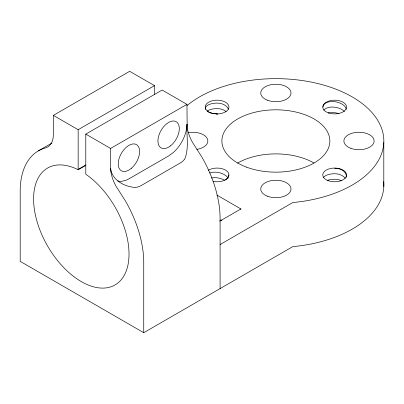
<?xml version="1.0" encoding="UTF-8"?>
<svg xmlns="http://www.w3.org/2000/svg" width="404" height="404" viewBox="0 0 404 404"><rect width="100%" height="100%" fill="white"/><g stroke="black" fill="none" stroke-linecap="round" stroke-linejoin="round"><path stroke-width="0.61" d="M220.089 288.613L220.089 218.089A88.304 50.98 60 0 0 201.924 157.156L194.652 145.723A27.113 15.655 60 0 1 187.173 127.078L186.946 104.363L162.13 90.042L85.789 134.118L85.789 174.27L87.203 175.24A67.478 38.961 60 0 1 121.094 279.891A67.478 38.961 60 0 1 40.021 230.3A67.478 38.961 60 0 1 78.23 169.751L85.86 165.342M184.734 159.04C189.249 148.086 186.34 135.81 186.991 124.23L186.789 127.053A25.912 14.958 -60 0 1 175.634 150.278L173.367 152.48L168.625 155.934L128.921 178.856L126.533 180.058L121.912 181.295A25.912 14.958 -60 0 1 117.771 180.926M240.728 209.252L240.905 208.954L216.887 195.087M184.557 159.267L182.81 161.186L180.558 162.827L140.86 185.749L138.33 186.87L135.845 187.39M383.664 181.573A107.969 62.332 0 0 1 293.461 246.561L292.769 246.627L143.743 332.694L20.2 261.368L20.2 190.839A88.269 50.96 60 0 1 45.632 147.844A27.113 15.655 60 0 0 53.343 134.562L53.343 115.387L129.689 71.306L154.5 85.633L154.5 94.45M38.304 150.909L51.939 143.041M53.343 115.387L78.154 129.709L154.5 85.633M85.789 134.118L110.6 148.445L186.946 104.363M78.23 169.751L78.154 169.382L85.789 164.973M219.751 221.165L240.905 208.954M220.089 244.536L292.769 202.55L293.461 202.485A107.969 62.332 0 0 0 367.049 107.6A107.969 62.332 0 0 0 187.017 105.57M221.932 220.18L220.008 220.205M135.552 187.436C124.594 187.047 110.842 179.603 110.6 167.261L110.6 148.445M383.8 142.531L383.8 186.608M143.743 332.694L143.743 262.166A88.304 50.98 60 0 0 125.578 201.232L118.311 189.799A27.113 15.655 60 0 1 110.827 171.155L110.6 168.276A25.912 14.958 -60 0 0 110.757 170.948M78.154 129.709L78.154 169.382M237.552 163.105A53.985 31.169 0 0 1 313.898 162.938M208.171 170.387A11.878 6.858 0 0 1 223.755 169.251A11.878 6.858 0 0 1 227.664 178.033A11.878 6.858 0 0 1 213.059 181.376M188.607 132.588A15.115 8.726 0 0 1 207.272 138.602A15.115 8.726 0 0 1 196.854 149.379M211.484 177.982A11.741 6.711 10.1 0 1 224.488 180.234M209.676 172.978A11.741 6.711 10.1 0 1 228.129 178.275M228.699 174.927A11.741 6.711 -10.1 0 1 225.548 179.926M217.079 113.756A11.741 5.333 0 0 1 209.07 112.312M208.55 112.075A11.741 5.333 0 0 1 207.611 111.56M205.58 109.423A11.741 5.333 0 0 1 205.464 109.095M205.368 108.423A11.741 5.333 0 0 1 217.079 103.091A11.741 8.085 0 0 1 228.422 109.166M226.099 111.534A11.741 8.085 0 0 0 217.079 108.6A11.741 5.333 0 0 0 207.196 111.075M216.347 114.12A11.741 5.333 0 0 1 217.079 114.11A11.741 8.085 0 0 1 217.817 114.13M323.028 107.05A11.741 6.711 10.1 0 1 334.285 101.621A11.741 6.711 10.1 0 1 346.248 109.373M323.851 110.171A11.741 6.711 10.1 0 1 333.563 107.075A11.741 6.711 10.1 0 1 344.455 111.474M328.427 112.999A11.741 6.711 10.1 0 1 338.931 113.665M345.243 178.366A11.741 8.085 0 0 0 334.653 173.725A11.741 5.333 0 0 0 323.518 177.406M341.526 180.78A11.741 8.085 0 0 0 334.653 179.235A11.741 5.333 0 0 0 327.195 180.457M334.653 168.216A11.741 8.085 0 0 1 346.268 177.316M328.391 180.75A11.878 6.858 0 0 0 346.521 175.139A11.878 6.858 0 0 0 329.038 168.877A11.878 6.858 0 0 0 328.391 180.75M328.391 112.873A11.878 6.858 0 0 0 346.521 107.257A11.878 6.858 0 0 0 329.038 101A11.878 6.858 0 0 0 328.391 112.873M210.822 112.873A11.878 6.858 0 0 0 228.952 107.257A11.878 6.858 0 0 0 211.469 101A11.878 6.858 0 0 0 210.822 112.873M267.817 196.369A15.115 8.726 0 0 0 290.971 189.309A15.115 8.726 0 0 0 268.806 181.265A15.115 8.726 0 0 0 267.817 196.369M350.955 148.369A15.115 8.726 0 0 0 374.104 141.314A15.115 8.726 0 0 0 351.945 133.264A15.115 8.726 0 0 0 350.955 148.369M267.817 100.374A15.115 8.726 0 0 0 290.971 93.314A15.115 8.726 0 0 0 268.806 85.269A15.115 8.726 0 0 0 267.817 100.374M246.44 167.115A53.985 31.169 0 0 0 329.775 142.627A53.985 31.169 0 0 0 251.379 113.206A53.985 31.169 0 0 0 246.44 167.115M170.402 145.92A15.115 8.726 -60 0 0 176.856 122.16A15.115 8.726 -60 0 0 158.605 136.259A15.115 8.726 -60 0 0 170.402 145.92M131.366 168.306A15.115 8.726 -60 0 0 136.714 144.753A15.115 8.726 -60 0 0 118.69 160.04A15.115 8.726 -60 0 0 131.366 168.306"/></g></svg>
